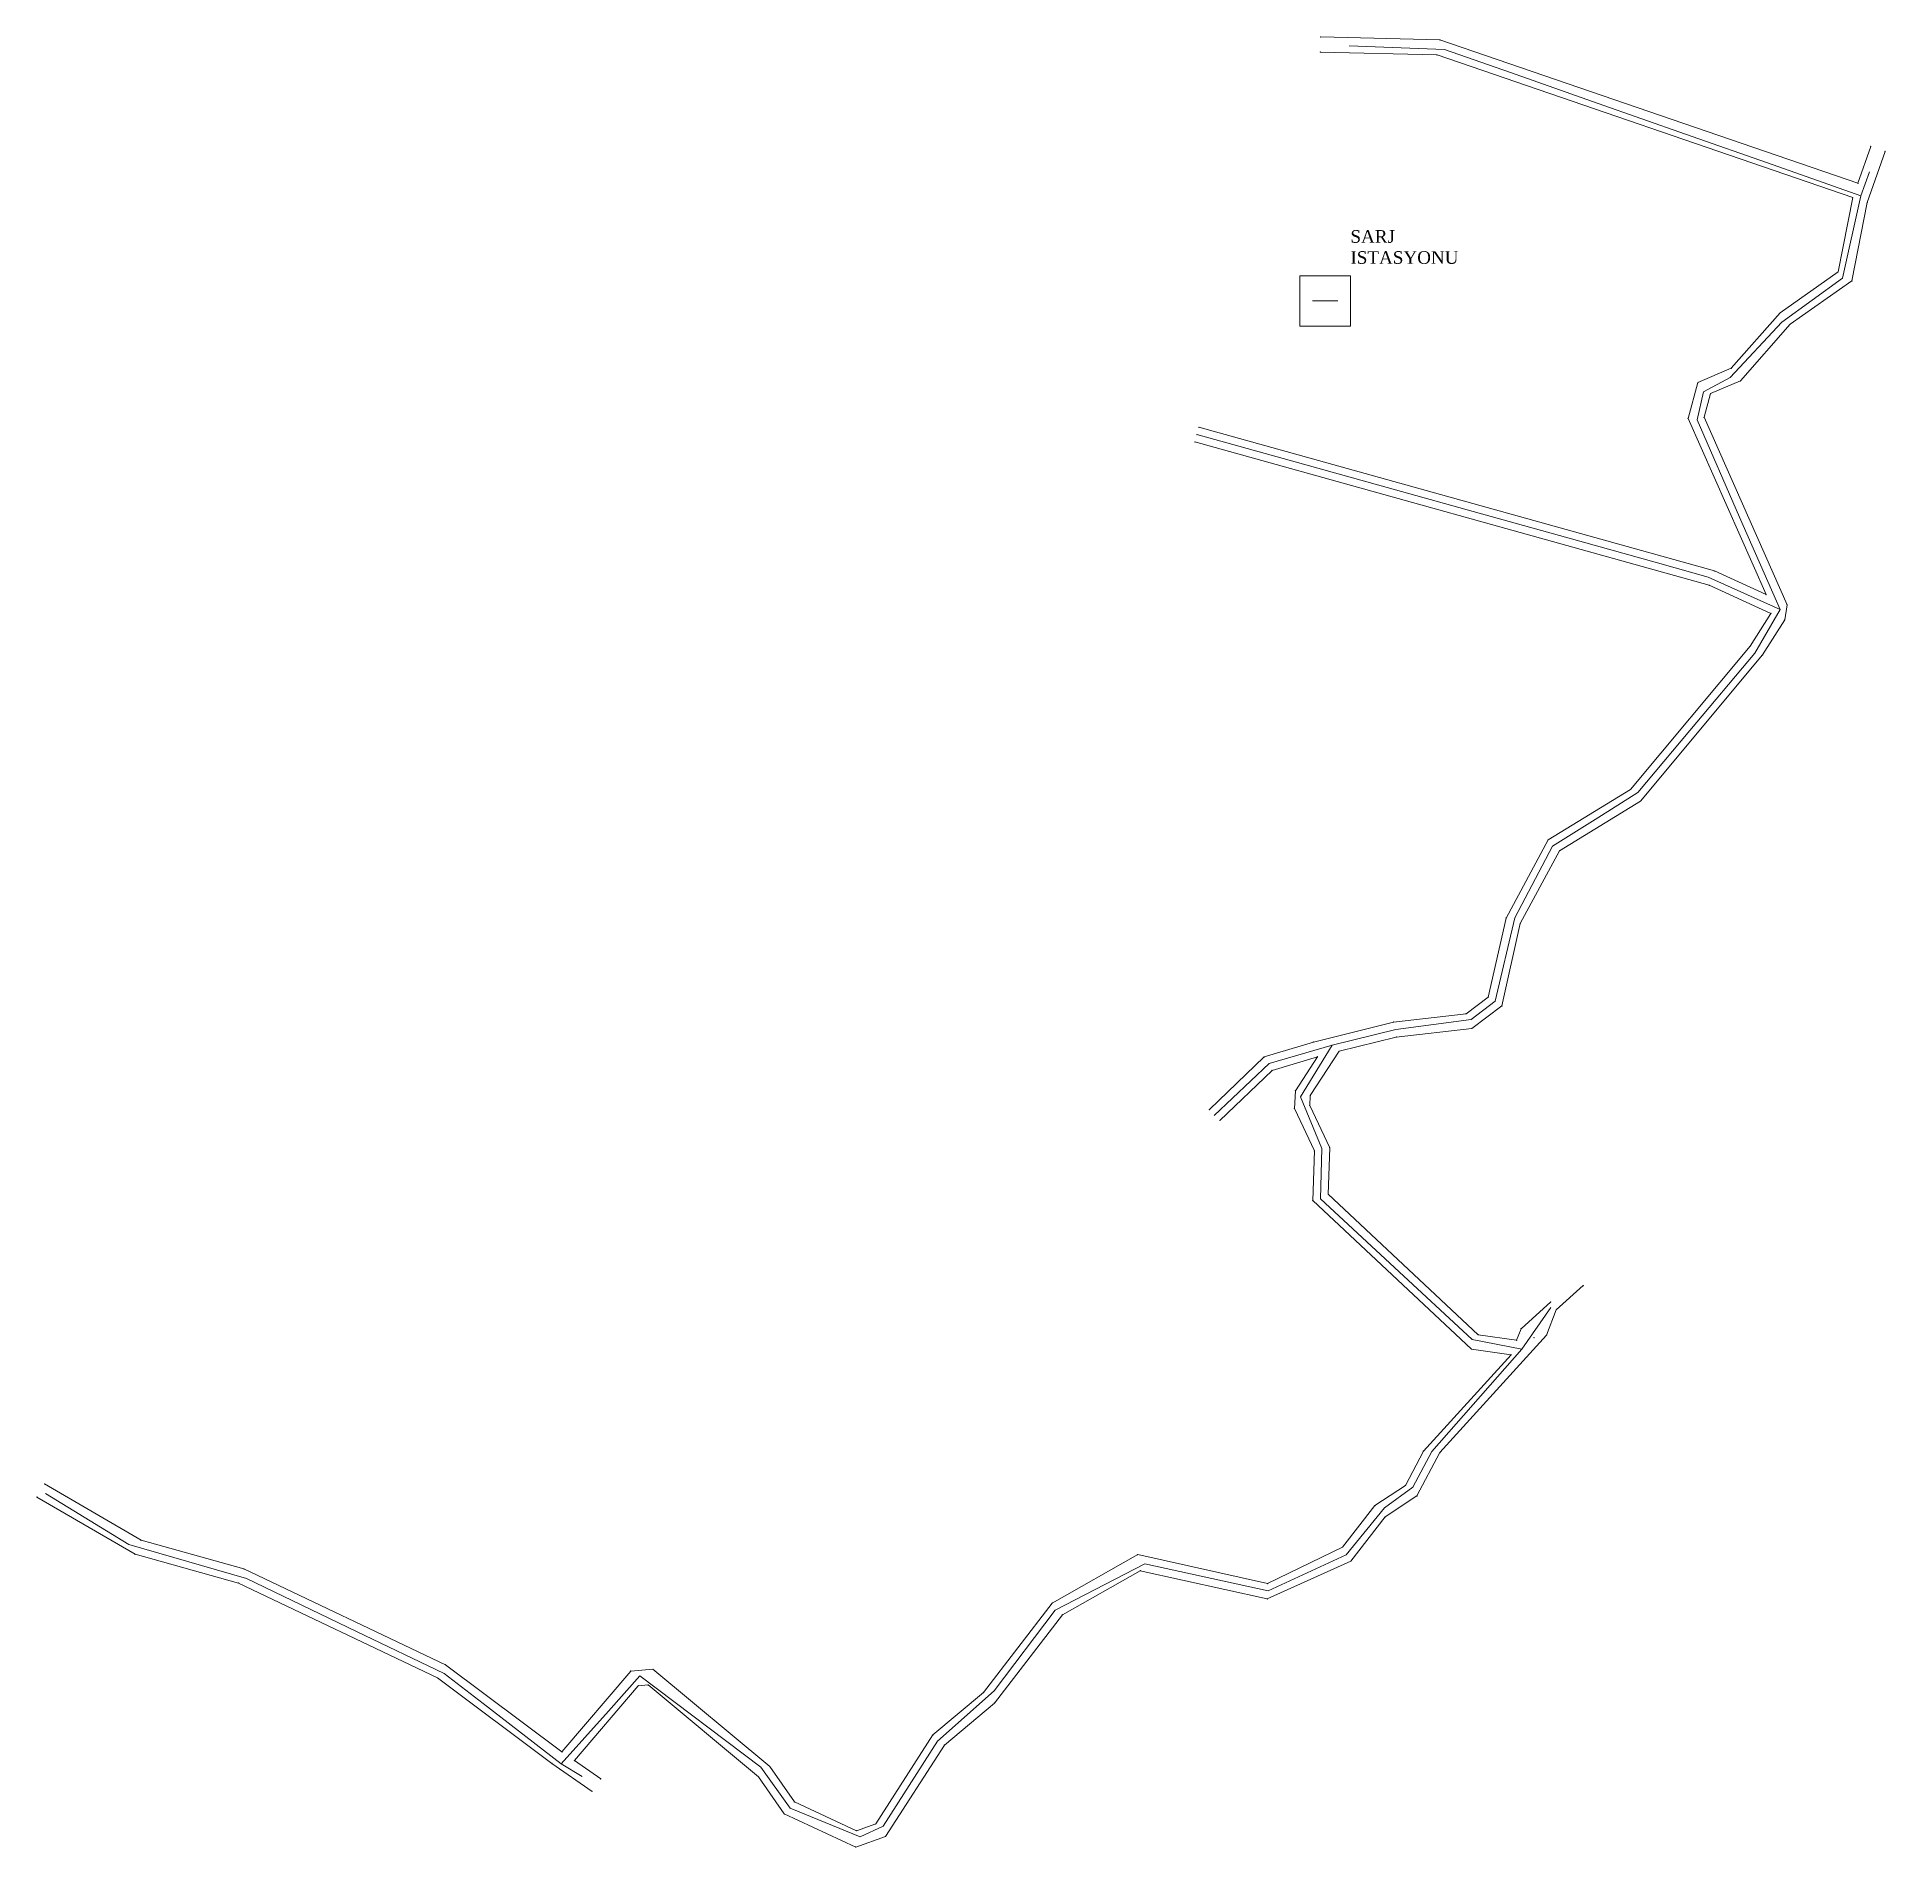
# Model space of a CAD drawing. Header units: millimetres. Extents: x 405969 to 406335, y 4590143 to 4590501.
import ezdxf

# ---------------------------------------------------------------- set-up
doc = ezdxf.new("R2010")
doc.units = ezdxf.units.MM
for name, color, linetype, lineweight in [('GEOFENCE', 3, 'Continuous', 0), ('INIT_COORD', 5, 'Continuous', 0), ('OTOCAD_LAGiM', 4, 'Continuous', 0), ('OTOCAD_TABAN', 6, 'Continuous', 0), ('OTOCAD_YENI_NOKTA', 2, 'Continuous', 0), ('TEXT', 150, 'Continuous', 0)]:
    doc.layers.add(name, color=color, linetype=linetype, lineweight=lineweight)
doc.styles.get("Standard").update_dxf_attribs({"font": 'times.ttf'})

msp = doc.modelspace()

# ---------------------------------------------------------------- linework, layer by layer
at = {"layer": 'GEOFENCE'}
for p, q in [((406247.32, 4590498.46, 371.45), (406228.45, 4590499.22, 378.02)), ((406260.34, 4590493.89, 365.56), (406247.32, 4590498.46, 371.45)), ((406277.7, 4590487.8, 357.71), (406260.34, 4590493.89, 365.56)), ((406295.05, 4590481.71, 349.86), (406277.7, 4590487.8, 357.71)), ((406312.41, 4590475.61, 342.01), (406295.05, 4590481.71, 349.86)), ((406329.77, 4590469.52, 334.16), (406312.41, 4590475.61, 342.01)), ((406329.77, 4590469.52, 334.16), (406331.47, 4590474.22, 334.08)), ((406326.13, 4590453.2, 331.07), (406329.77, 4590469.52, 334.16)), ((406314.07, 4590444.48, 332.93), (406326.13, 4590453.2, 331.07)), ((406221.17, 4590448.68, 369), (406226.17, 4590448.68, 369)), ((406303.87, 4590433.53, 331.96), (406314.07, 4590444.48, 332.93)), ((406298.57, 4590430.72, 331.77), (406303.87, 4590433.53, 331.96)), ((406297.3, 4590425.13, 330), (406298.57, 4590430.72, 331.77)), ((406305.73, 4590405.9, 329.97), (406297.3, 4590425.13, 330)), ((406198.27, 4590422.23, 369), (406216.51, 4590417.15, 362.56)), ((406216.51, 4590417.15, 362.56), (406234.75, 4590412.07, 356.12)), ((406234.75, 4590412.07, 356.12), (406252.99, 4590406.99, 349.68)), ((406252.99, 4590406.99, 349.68), (406271.23, 4590401.9, 343.24)), ((406313.76, 4590387.58, 329.95), (406305.73, 4590405.9, 329.97)), ((406271.23, 4590401.9, 343.24), (406289.47, 4590396.82, 336.8)), ((406289.47, 4590396.82, 336.8), (406299.5, 4590394.02, 333.26)), ((406299.5, 4590394.02, 333.26), (406313.76, 4590387.58, 329.95)), ((406313.76, 4590387.58, 329.95), (406308.74, 4590378.94, 330)), ((406308.74, 4590378.94, 330), (406295.88, 4590363.62, 330)), ((406295.88, 4590363.62, 330), (406285.6, 4590351.36, 330)), ((406285.6, 4590351.36, 330), (406277.13, 4590346.04, 330)), ((406277.13, 4590346.04, 330), (406268.66, 4590340.73, 330)), ((406268.66, 4590340.73, 330), (406261.21, 4590326.57, 330)), ((406261.21, 4590326.57, 330), (406257.33, 4590310.05, 331)), ((406257.33, 4590310.05, 331), (406252.55, 4590306.42, 331)), ((406237.68, 4590304.46, 331), (406225.07, 4590301.33, 331)), ((406252.55, 4590306.42, 331), (406237.68, 4590304.46, 331)), ((406225.07, 4590301.33, 331), (406212.57, 4590297.73, 331)), ((406225.07, 4590301.33, 331), (406218.81, 4590291.09, 331)), ((406212.57, 4590297.73, 331), (406201.69, 4590287.4, 331)), ((406218.81, 4590291.09, 331), (406222.99, 4590280.91, 331)), ((406222.99, 4590280.91, 331), (406222.74, 4590270.92, 331)), ((406222.74, 4590270.92, 331), (406237.4, 4590257.32, 331.48)), ((406237.4, 4590257.32, 331.48), (406252.79, 4590243.05, 331.98)), ((406262.62, 4590241.18, 332), (406268.35, 4590249.37, 332)), ((406262.62, 4590241.18, 332), (406244.81, 4590220.88, 332)), ((406252.79, 4590243.05, 331.98), (406262.62, 4590241.18, 332)), ((406244.81, 4590220.88, 332), (406241.06, 4590213.81, 332)), ((405986.74, 4590202.46, 348.46), (405970.3, 4590212.58, 353.69)), ((406241.06, 4590213.81, 332), (406235.4, 4590209.7, 332)), ((406235.4, 4590209.7, 332), (406227.8, 4590200.41, 332)), ((406010.1, 4590195.71, 342.67), (405986.74, 4590202.46, 348.46)), ((406187.94, 4590198.63, 332), (406170.17, 4590189.46, 332)), ((406212.36, 4590193.29, 332), (406187.94, 4590198.63, 332)), ((406227.8, 4590200.41, 332), (406212.36, 4590193.29, 332)), ((406031.85, 4590185.27, 336.1), (406010.1, 4590195.71, 342.67)), ((406170.17, 4590189.46, 332), (406158.13, 4590173.52, 332.92)), ((406049.24, 4590176.92, 330.84), (406031.85, 4590185.27, 336.1)), ((406056.96, 4590170.96, 328.64), (406049.24, 4590176.92, 330.84)), ((406087.99, 4590176.47, 333), (406081.75, 4590169.49, 329.49)), ((406111.94, 4590158.41, 333), (406087.99, 4590176.47, 333)), ((406158.13, 4590173.52, 332.92), (406146.91, 4590163.56, 333)), ((406072.39, 4590159.02, 324.23), (406056.96, 4590170.96, 328.64)), ((406081.75, 4590169.49, 329.49), (406072.39, 4590159.02, 324.23)), ((406146.91, 4590163.56, 333), (406136.15, 4590146.7, 333)), ((406072.39, 4590159.02, 324.23), (406076.52, 4590156.54, 322.91)), ((406117.73, 4590150.26, 333), (406111.94, 4590158.41, 333)), ((406131.62, 4590144.59, 333), (406117.73, 4590150.26, 333)), ((406136.15, 4590146.7, 333), (406131.62, 4590144.59, 333))]:
    msp.add_line(p, q, dxfattribs=at)
at = {"layer": 'INIT_COORD'}
msp.add_point((406198.27, 4590422.23, 369), dxfattribs=at)
at = {"layer": 'OTOCAD_LAGiM', "lineweight": 0}
for p, q in [((406222.78, 4590500.96, 380), (406246.38, 4590500.38, 372)), ((406222.7, 4590497.96, 380), (406245.84, 4590497.39, 372)), ((406245.84, 4590497.39, 372), (406328.15, 4590469.17, 334)), ((406246.38, 4590500.38, 372), (406329.16, 4590471.99, 334)), ((406299.72, 4590392.4, 333), (406197.86, 4590420.79, 369)), ((406300.75, 4590395.23, 333), (406198.67, 4590423.68, 369)), ((406310.97, 4590390.56, 330), (406300.75, 4590395.23, 333)), ((406311.93, 4590386.82, 330), (406299.72, 4590392.4, 333)), ((405968.58, 4590211.87, 354), (405988.01, 4590200.53, 348)), ((405970.09, 4590214.46, 354), (405989.19, 4590203.32, 348)), ((405988.01, 4590200.53, 348), (406008.49, 4590194.82, 343)), ((405989.19, 4590203.32, 348), (406009.55, 4590197.64, 343)), ((406009.55, 4590197.64, 343), (406049.46, 4590178.65, 331)), ((406008.49, 4590194.82, 343), (406047.91, 4590176.07, 331)), ((406049.46, 4590178.65, 331), (406072.52, 4590161.41, 325)), ((406047.91, 4590176.07, 331), (406070.56, 4590159.12, 325)), ((406070.56, 4590159.12, 325), (406078.51, 4590153.6, 322)), ((406075, 4590159.69, 325), (406080.22, 4590156.06, 322))]:
    msp.add_line(p, q, dxfattribs=at)
at = {"layer": 'OTOCAD_LAGiM', "elevation": 369}
msp.add_lwpolyline([(406218.67, 4590443.68), (406218.67, 4590453.68), (406228.67, 4590453.68), (406228.67, 4590443.68)], close=True, dxfattribs=at)
at = {"layer": 'OTOCAD_TABAN', "lineweight": 0}
for p, q in [((406329.16, 4590471.99, 334), (406331.7, 4590479.27, 334)), ((406331.01, 4590468.19, 334), (406334.53, 4590478.28, 334)), ((406325.25, 4590454.43, 331), (406328.15, 4590469.17, 334)), ((406327.97, 4590452.67, 331), (406331.01, 4590468.19, 334)), ((406313.77, 4590446.35, 333), (406325.25, 4590454.43, 331)), ((406315.78, 4590444.1, 333), (406327.97, 4590452.67, 331)), ((406304.08, 4590435.36, 332), (406313.77, 4590446.35, 333)), ((406305.88, 4590432.87, 332), (406315.78, 4590444.1, 333)), ((406297.48, 4590432.54, 332), (406304.08, 4590435.36, 332)), ((406295.52, 4590425.43, 330), (406297.48, 4590432.54, 332)), ((406299.99, 4590430.35, 332), (406305.88, 4590432.87, 332)), ((406298.7, 4590425.67, 330), (406299.99, 4590430.35, 332)), ((406310.97, 4590390.56, 330), (406295.52, 4590425.43, 330)), ((406315.15, 4590388.55, 330), (406298.7, 4590425.67, 330)), ((406314.69, 4590385.56, 330), (406315.15, 4590388.55, 330)), ((406307.84, 4590380.37, 330), (406311.93, 4590386.82, 330)), ((406310.27, 4590378.6, 330), (406314.69, 4590385.56, 330)), ((406284.16, 4590351.97, 330), (406307.84, 4590380.37, 330)), ((406286.14, 4590349.67, 330), (406310.27, 4590378.6, 330)), ((406267.82, 4590341.98, 330), (406284.16, 4590351.97, 330)), ((406270.08, 4590339.84, 330), (406286.14, 4590349.67, 330)), ((406259.48, 4590326.51, 330), (406267.82, 4590341.98, 330)), ((406262.31, 4590325.45, 330), (406270.08, 4590339.84, 330)), ((406255.97, 4590310.85, 331), (406259.48, 4590326.51, 330)), ((406258.66, 4590309.12, 331), (406262.31, 4590325.45, 330)), ((406251.57, 4590307.55, 331), (406255.97, 4590310.85, 331)), ((406237.21, 4590305.91, 331), (406251.57, 4590307.55, 331)), ((406252.72, 4590304.66, 331), (406258.66, 4590309.12, 331)), ((406221.35, 4590301.95, 331), (406237.21, 4590305.91, 331)), ((406226.41, 4590300.12, 331), (406237.75, 4590302.95, 331)), ((406237.75, 4590302.95, 331), (406252.72, 4590304.66, 331)), ((406221.35, 4590301.95, 331), (406211.6, 4590299.01, 331)), ((406220.73, 4590291.35, 331), (406226.41, 4590300.12, 331)), ((406211.6, 4590299.01, 331), (406200.76, 4590288.59, 331)), ((406213.16, 4590296.34, 331), (406202.84, 4590286.43, 331)), ((406222.15, 4590299.05, 331), (406213.16, 4590296.34, 331)), ((406217.78, 4590292.31, 331), (406222.15, 4590299.05, 331)), ((406217.59, 4590288.81, 331), (406217.78, 4590292.31, 331)), ((406221.55, 4590280.41, 331), (406217.59, 4590288.81, 331)), ((406220.62, 4590289.4, 331), (406220.73, 4590291.35, 331)), ((406224.57, 4590281.04, 331), (406220.62, 4590289.4, 331)), ((406224.27, 4590271.82, 331), (406224.57, 4590281.04, 331)), ((406221.22, 4590270.56, 331), (406221.55, 4590280.41, 331)), ((406252.62, 4590241.16, 332), (406221.22, 4590270.56, 331)), ((406253.98, 4590243.99, 332), (406224.27, 4590271.82, 331)), ((406269.44, 4590248.94, 332), (406274.78, 4590253.75, 332)), ((406262.46, 4590245.2, 332), (406268.33, 4590250.49, 332)), ((406267.52, 4590243.93, 332), (406269.44, 4590248.94, 332)), ((406261.58, 4590242.92, 332), (406262.46, 4590245.2, 332)), ((406246.38, 4590220.67, 332), (406267.52, 4590243.93, 332)), ((406260.48, 4590240.05, 332), (406252.62, 4590241.16, 332)), ((406261.58, 4590242.92, 332), (406253.98, 4590243.99, 332)), ((406243.14, 4590220.97, 332), (406260.48, 4590240.05, 332)), ((406239.56, 4590214.18, 332), (406243.14, 4590220.97, 332)), ((406241.85, 4590212.1, 332), (406246.38, 4590220.67, 332)), ((406233.51, 4590210.18, 332), (406239.56, 4590214.18, 332)), ((406235.57, 4590207.95, 332), (406241.85, 4590212.1, 332)), ((406227.11, 4590201.96, 332), (406233.51, 4590210.18, 332)), ((406228.76, 4590199.19, 332), (406235.57, 4590207.95, 332)), ((406169.64, 4590190.87, 332), (406186.57, 4590200.47, 332)), ((406186.57, 4590200.47, 332), (406212.27, 4590194.75, 332)), ((406212.27, 4590194.75, 332), (406227.11, 4590201.96, 332)), ((406171.65, 4590188.56, 332), (406187.05, 4590197.29, 332)), ((406187.05, 4590197.29, 332), (406212.19, 4590191.7, 332)), ((406212.19, 4590191.7, 332), (406228.76, 4590199.19, 332)), ((406156, 4590173.18, 333), (406169.64, 4590190.87, 332)), ((406158.18, 4590171.09, 333), (406171.65, 4590188.56, 332)), ((406072.52, 4590161.41, 325), (406086.17, 4590177.4, 333)), ((406086.17, 4590177.4, 333), (406090.55, 4590177.78, 333)), ((406090.55, 4590177.78, 333), (406113.72, 4590158.5, 333)), ((406075, 4590159.69, 325), (406087.66, 4590174.52, 333)), ((406087.66, 4590174.52, 333), (406089.58, 4590174.68, 333)), ((406089.58, 4590174.68, 333), (406111.48, 4590156.46, 333)), ((406146, 4590164.77, 333), (406156, 4590173.18, 333)), ((406148.28, 4590162.76, 333), (406158.18, 4590171.09, 333)), ((406134.66, 4590147.16, 333), (406146, 4590164.77, 333)), ((406136.63, 4590144.67, 333), (406148.28, 4590162.76, 333)), ((406113.72, 4590158.5, 333), (406118.56, 4590151.52, 333)), ((406111.48, 4590156.46, 333), (406116.55, 4590149.14, 333)), ((406118.56, 4590151.52, 333), (406130.85, 4590145.81, 333)), ((406116.55, 4590149.14, 333), (406130.7, 4590142.57, 333)), ((406130.85, 4590145.81, 333), (406134.66, 4590147.16, 333)), ((406130.7, 4590142.57, 333), (406136.63, 4590144.67, 333))]:
    msp.add_line(p, q, dxfattribs=at)
at = {"layer": 'OTOCAD_YENI_NOKTA', "lineweight": 0}
for p in [(406222.78, 4590500.96, 380), (406222.7, 4590497.96, 380), (406245.84, 4590497.39, 372), (406246.38, 4590500.38, 372), (406331.7, 4590479.27, 334), (406334.53, 4590478.28, 334), (406329.16, 4590471.99, 334), (406331.01, 4590468.19, 334), (406325.25, 4590454.43, 331), (406327.97, 4590452.67, 331), (406313.77, 4590446.35, 333), (406315.78, 4590444.1, 333), (406304.08, 4590435.36, 332), (406297.48, 4590432.54, 332), (406305.88, 4590432.87, 332), (406299.99, 4590430.35, 332), (406295.52, 4590425.43, 330), (406298.7, 4590425.67, 330), (406197.86, 4590420.79, 369), (406198.67, 4590423.68, 369), (406300.75, 4590395.23, 333), (406299.72, 4590392.4, 333), (406310.97, 4590390.56, 330), (406315.15, 4590388.55, 330), (406311.93, 4590386.82, 330), (406314.69, 4590385.56, 330), (406307.84, 4590380.37, 330), (406310.27, 4590378.6, 330), (406284.16, 4590351.97, 330), (406286.14, 4590349.67, 330), (406267.82, 4590341.98, 330), (406270.08, 4590339.84, 330), (406259.48, 4590326.51, 330), (406262.31, 4590325.45, 330), (406255.97, 4590310.85, 331), (406251.57, 4590307.55, 331), (406258.66, 4590309.12, 331), (406237.21, 4590305.91, 331), (406237.75, 4590302.95, 331), (406252.72, 4590304.66, 331), (406221.35, 4590301.95, 331), (406226.41, 4590300.12, 331), (406211.6, 4590299.01, 331), (406213.16, 4590296.34, 331), (406222.15, 4590299.05, 331), (406217.78, 4590292.31, 331), (406200.76, 4590288.59, 331), (406217.59, 4590288.81, 331), (406220.62, 4590289.4, 331), (406220.73, 4590291.35, 331), (406202.84, 4590286.43, 331), (406224.57, 4590281.04, 331), (406221.55, 4590280.41, 331), (406221.22, 4590270.56, 331), (406224.27, 4590271.82, 331), (406274.78, 4590253.75, 332), (406268.33, 4590250.49, 332), (406262.46, 4590245.2, 332), (406252.62, 4590241.16, 332), (406253.98, 4590243.99, 332), (406261.58, 4590242.92, 332), (406265, 4590243.45, 332), (406267.52, 4590243.93, 332), (406260.48, 4590240.05, 332), (406243.14, 4590220.97, 332), (406246.38, 4590220.67, 332), (405968.58, 4590211.87, 354), (405970.09, 4590214.46, 354), (406239.56, 4590214.18, 332), (406241.85, 4590212.1, 332), (406233.51, 4590210.18, 332), (406235.57, 4590207.95, 332), (405988.01, 4590200.53, 348), (405989.19, 4590203.32, 348), (406186.57, 4590200.47, 332), (406227.11, 4590201.96, 332), (406009.55, 4590197.64, 343), (406187.05, 4590197.29, 332), (406228.76, 4590199.19, 332), (406008.49, 4590194.82, 343), (406212.27, 4590194.75, 332), (406169.64, 4590190.87, 332), (406212.19, 4590191.7, 332), (406171.65, 4590188.56, 332), (406049.46, 4590178.65, 331), (406047.91, 4590176.07, 331), (406086.17, 4590177.4, 333), (406090.55, 4590177.78, 333), (406087.66, 4590174.52, 333), (406089.58, 4590174.68, 333), (406156, 4590173.18, 333), (406158.18, 4590171.09, 333), (406146, 4590164.77, 333), (406072.52, 4590161.41, 325), (406148.28, 4590162.76, 333), (406070.56, 4590159.12, 325), (406075, 4590159.69, 325), (406113.72, 4590158.5, 333), (406078.51, 4590153.6, 322), (406080.22, 4590156.06, 322), (406111.48, 4590156.46, 333), (406118.56, 4590151.52, 333), (406116.55, 4590149.14, 333), (406130.85, 4590145.81, 333), (406134.66, 4590147.16, 333), (406130.7, 4590142.57, 333), (406136.63, 4590144.67, 333)]:
    msp.add_point(p, dxfattribs=at)

# ---------------------------------------------------------------- texts
at = {"layer": 'TEXT', "insert": (406228.67, 4590462.71, 369), "char_height": 2.5, "width": 19.9151, "attachment_point": 1}
msp.add_mtext('{SARJ ISTASYONU}', dxfattribs=at)

doc.saveas('drawing.dxf')
